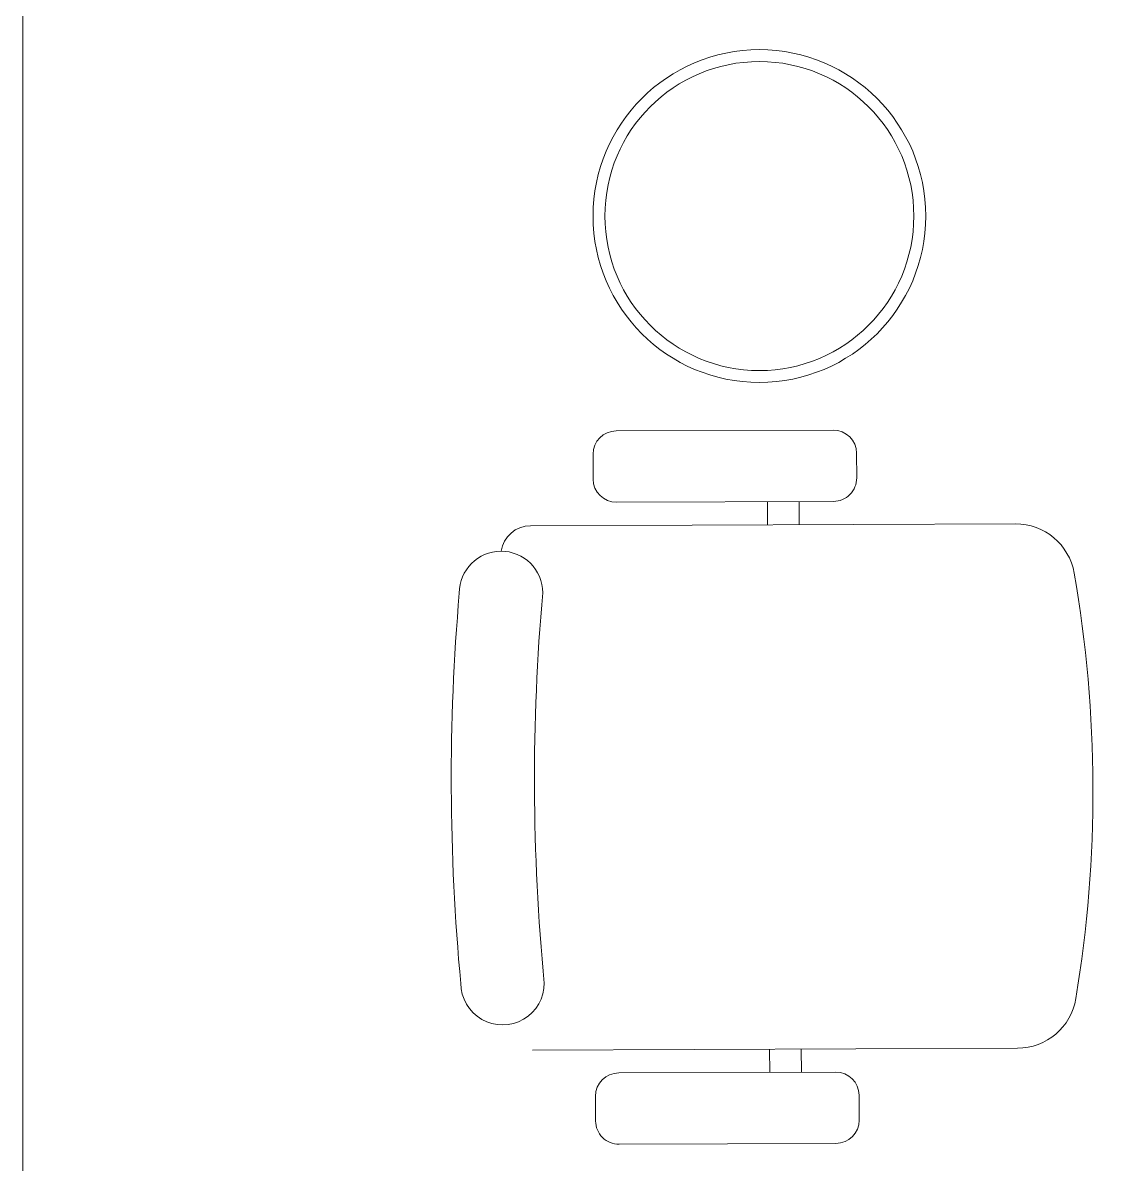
# Model space of a CAD drawing. Header units: millimetres. Extents: x -160614 to 59925, y -157025 to 0.
# Drawn here: x -32452 to -31546, y -99960 to -99000 of the extents above; entities that cross this region are included whole.
import ezdxf

# ---------------------------------------------------------------- set-up
doc = ezdxf.new("R2010")
doc.units = ezdxf.units.MM
doc.header["$LTSCALE"] = 8
doc.layers.get('0').update_dxf_attribs({"color": 9, "lineweight": 5})
for name, color, linetype, lineweight in [('72_EGR_EQP_TAG', 9, 'Continuous', 5), ('LOADING', 9, 'Continuous', 5), ('NEW Wall', 9, 'Continuous', 5), ('Walls', 9, 'Continuous', 5)]:
    doc.layers.add(name, color=color, linetype=linetype, lineweight=lineweight)
doc.layers.get('0').off()
doc.layers.get('0').freeze()

# ---------------------------------------------------------------- blocks, each defined once
blk = doc.blocks.new('WM00001-P')
at = {"layer": 'LOADING'}
for radius in [0.14, 0.13]:
    blk.add_circle((0, 0), radius, dxfattribs=at)
blk = doc.blocks.new('*X17')
for p, q in [((5, 3), (5, 3)), ((5, 3), (5, 3)), ((5, 3), (5, 3)), ((5, 3), (5, 3)), ((5, 3), (5, 3)), ((5, 3), (5, 3)), ((5, 3), (5, 3)), ((5, 3), (5, 3)), ((5, 3), (5, 3)), ((5, 3), (5, 3)), ((5, 3), (5, 3)), ((5, 3), (5, 3)), ((5, 3), (5, 3)), ((5, 3), (5, 3)), ((5, 3), (5, 3)), ((5, 3), (5, 3)), ((5, 3), (5, 3)), ((5, 3), (5, 3)), ((5, 3), (5, 3)), ((5, 3), (5, 3)), ((5, 3), (5, 3)), ((5, 3), (5, 3)), ((5, 3), (5, 3)), ((5, 3), (5, 3)), ((5, 3), (5, 3)), ((5, 3), (5, 3)), ((5, 3), (5, 3)), ((5, 3), (5, 3)), ((5, 3), (5, 3)), ((5, 3), (5, 3)), ((5, 3), (5, 3)), ((5, 3), (5, 3)), ((5, 3), (5, 3)), ((5, 3), (5, 3)), ((5, 3), (5, 3)), ((5, 3), (5, 3)), ((5, 3), (5, 3)), ((5, 3), (5, 3)), ((5, 3), (5, 3)), ((5, 3), (5, 3)), ((5, 3), (5, 3)), ((5, 3), (5, 3)), ((5, 3), (5, 3)), ((5, 3), (5, 3)), ((5, 3), (5, 3)), ((5, 3), (5, 3)), ((5, 3), (5, 3)), ((5, 3), (5, 3)), ((5, 3), (5, 3)), ((5, 3), (5, 3)), ((5, 3), (5, 3)), ((5, 3), (5, 3)), ((5, 3), (5, 3)), ((5, 3), (5, 3)), ((5, 3), (5, 3)), ((5, 3), (5, 3)), ((5, 3), (5, 3)), ((5, 3), (5, 3)), ((5, 3), (5, 3)), ((5, 3), (5, 3)), ((5, 3), (5, 3)), ((5, 3), (5, 3)), ((5, 3), (5, 3)), ((5, 3), (5, 3)), ((5, 3), (5, 3)), ((5, 3), (5, 3)), ((6, 3), (5, 3)), ((5, 3), (5, 3)), ((6, 3), (5, 3)), ((5, 3), (5, 3)), ((6, 3), (5, 3)), ((5, 3), (5, 3)), ((6, 3), (5, 3)), ((5, 3), (5, 3)), ((5, 3), (5, 3)), ((5, 3), (5, 3)), ((5, 3), (5, 3)), ((5, 3), (5, 3)), ((5, 3), (5, 3)), ((5, 3), (5, 3)), ((5, 3), (5, 3)), ((5, 3), (5, 3)), ((5, 3), (5, 3)), ((5, 3), (5, 3)), ((5, 3), (5, 3)), ((5, 3), (5, 3)), ((5, 3), (5, 3)), ((5, 3), (5, 3)), ((5, 3), (5, 3)), ((5, 3), (5, 3)), ((5, 3), (5, 3)), ((5, 3), (5, 3)), ((5, 3), (5, 3)), ((5, 3), (5, 3)), ((5, 3), (5, 3)), ((5, 3), (5, 3)), ((6, 3), (6, 3)), ((6, 3), (6, 3)), ((6, 3), (6, 3)), ((6, 3), (6, 3)), ((6, 3), (6, 3)), ((6, 3), (6, 3)), ((6, 3), (6, 3)), ((6, 3), (6, 3)), ((6, 3), (6, 3)), ((6, 3), (6, 3)), ((6, 3), (6, 3)), ((6, 3), (6, 3)), ((6, 3), (6, 3)), ((6, 3), (6, 3)), ((6, 3), (6, 3)), ((6, 3), (6, 3)), ((6, 3), (6, 3)), ((6, 3), (6, 3)), ((6, 3), (6, 3)), ((6, 3), (6, 3)), ((6, 3), (6, 3)), ((6, 3), (6, 3)), ((6, 3), (6, 3)), ((6, 3), (6, 3)), ((6, 3), (6, 3)), ((6, 3), (6, 3)), ((6, 3), (6, 3)), ((6, 3), (6, 3)), ((6, 3), (6, 3)), ((6, 3), (6, 3)), ((6, 3), (6, 3)), ((6, 3), (6, 3)), ((6, 3), (6, 3)), ((6, 3), (6, 3)), ((6, 3), (6, 3)), ((6, 3), (6, 3)), ((6, 3), (6, 3)), ((6, 3), (6, 3)), ((6, 3), (6, 3)), ((6, 3), (6, 3)), ((6, 3), (6, 3)), ((6, 3), (6, 3)), ((6, 3), (6, 3)), ((6, 3), (6, 3)), ((6, 3), (6, 3)), ((6, 3), (6, 3)), ((6, 3), (6, 3)), ((6, 3), (6, 3)), ((6, 3), (6, 3)), ((6, 3), (6, 3)), ((6, 3), (6, 3)), ((6, 3), (6, 3)), ((6, 3), (6, 3)), ((6, 3), (6, 3)), ((6, 3), (6, 3)), ((6, 3), (6, 3)), ((6, 3), (6, 3)), ((6, 3), (6, 3)), ((6, 3), (6, 3)), ((6, 3), (6, 3)), ((6, 3), (6, 3)), ((6, 3), (6, 3)), ((6, 3), (6, 3)), ((6, 3), (6, 3)), ((6, 3), (6, 3)), ((6, 3), (6, 3)), ((6, 3), (6, 3)), ((6, 3), (6, 3)), ((6, 3), (6, 3)), ((6, 3), (6, 3)), ((6, 3), (6, 3)), ((6, 3), (6, 3)), ((6, 3), (6, 3)), ((6, 3), (6, 3)), ((6, 3), (6, 3)), ((6, 3), (6, 3)), ((6, 3), (6, 3)), ((6, 3), (6, 3)), ((6, 3), (6, 3)), ((6, 3), (6, 3)), ((6, 3), (6, 3)), ((6, 3), (6, 3)), ((6, 3), (6, 3)), ((6, 3), (6, 3)), ((6, 3), (6, 3)), ((6, 3), (6, 3)), ((6, 3), (6, 3)), ((6, 3), (6, 3)), ((6, 3), (6, 3)), ((6, 3), (6, 3)), ((6, 3), (6, 3)), ((6, 3), (6, 3)), ((6, 3), (6, 3)), ((6, 3), (6, 3)), ((6, 3), (6, 3)), ((6, 3), (6, 3)), ((6, 3), (6, 3)), ((6, 3), (6, 3)), ((6, 3), (6, 3)), ((6, 3), (6, 3)), ((6, 3), (6, 3)), ((6, 3), (6, 3)), ((6, 3), (6, 3)), ((6, 3), (6, 3)), ((6, 3), (6, 3)), ((6, 3), (6, 3)), ((6, 3), (6, 3)), ((6, 3), (6, 3)), ((6, 3), (6, 3)), ((6, 3), (6, 3)), ((6, 3), (6, 3)), ((6, 3), (6, 3)), ((6, 3), (6, 3)), ((6, 3), (6, 3)), ((6, 3), (6, 3)), ((6, 3), (6, 3)), ((6, 3), (6, 3)), ((6, 3), (6, 3)), ((6, 3), (6, 3)), ((6, 3), (6, 3)), ((6, 3), (6, 3)), ((6, 3), (6, 3)), ((6, 3), (6, 3)), ((6, 3), (6, 3)), ((6, 3), (6, 3)), ((6, 3), (6, 3)), ((6, 3), (6, 3)), ((6, 3), (6, 3)), ((6, 3), (6, 3)), ((6, 3), (6, 3)), ((6, 3), (6, 3)), ((6, 3), (6, 3)), ((6, 3), (6, 3)), ((6, 3), (6, 3)), ((6, 3), (6, 3)), ((6, 3), (6, 3)), ((6, 3), (6, 3)), ((6, 3), (6, 3)), ((6, 3), (6, 3)), ((6, 3), (6, 3)), ((6, 3), (6, 3)), ((6, 3), (6, 3)), ((6, 3), (6, 3)), ((6, 3), (6, 3)), ((6, 3), (6, 3)), ((6, 3), (6, 3)), ((6, 3), (6, 3)), ((6, 3), (6, 3)), ((6, 3), (6, 3)), ((6, 3), (6, 3)), ((6, 3), (6, 3)), ((6, 3), (6, 3)), ((6, 3), (6, 3)), ((6, 3), (6, 3)), ((6, 3), (6, 3)), ((6, 3), (6, 3)), ((6, 3), (6, 3)), ((6, 3), (6, 3)), ((6, 3), (6, 3)), ((6, 3), (6, 3)), ((6, 3), (6, 3)), ((6, 3), (6, 3)), ((6, 3), (6, 3)), ((6, 3), (6, 3)), ((6, 3), (6, 3)), ((6, 3), (6, 3)), ((6, 3), (6, 3)), ((6, 3), (6, 3)), ((6, 3), (6, 3)), ((6, 3), (6, 3)), ((6, 3), (6, 3)), ((6, 3), (6, 3)), ((6, 3), (6, 3)), ((6, 3), (6, 3)), ((6, 3), (6, 3)), ((6, 3), (6, 3)), ((6, 3), (6, 3)), ((6, 3), (6, 3)), ((6, 3), (6, 3)), ((6, 3), (6, 3)), ((6, 3), (6, 3)), ((6, 3), (6, 3)), ((6, 3), (6, 3)), ((6, 3), (6, 3)), ((6, 3), (6, 3)), ((6, 3), (6, 3)), ((6, 3), (6, 3)), ((6, 3), (6, 3)), ((6, 3), (6, 3)), ((6, 3), (6, 3)), ((6, 3), (6, 3)), ((6, 3), (6, 3)), ((6, 3), (6, 3)), ((6, 3), (6, 3)), ((6, 3), (6, 3)), ((6, 3), (6, 3)), ((6, 3), (6, 3)), ((6, 3), (6, 3)), ((6, 3), (6, 3)), ((6, 3), (6, 3)), ((6, 3), (6, 3)), ((6, 3), (6, 3)), ((6, 3), (6, 3)), ((6, 3), (6, 3)), ((6, 3), (5, 3)), ((6, 3), (5, 3)), ((6, 3), (5, 3)), ((6, 3), (5, 3)), ((6, 3), (5, 3)), ((6, 3), (6, 3)), ((6, 3), (6, 3)), ((6, 3), (6, 3)), ((6, 3), (6, 3)), ((6, 3), (6, 3)), ((6, 3), (6, 3)), ((6, 3), (6, 3)), ((6, 3), (6, 3)), ((6, 3), (6, 3)), ((6, 3), (6, 3)), ((6, 3), (6, 3)), ((6, 3), (6, 3)), ((6, 3), (6, 3)), ((6, 3), (6, 3)), ((6, 3), (6, 3)), ((6, 3), (6, 3)), ((6, 3), (6, 3)), ((6, 3), (6, 3)), ((6, 3), (6, 3)), ((6, 3), (6, 3)), ((6, 3), (6, 3)), ((6, 3), (6, 3)), ((6, 3), (6, 3)), ((6, 3), (6, 3)), ((6, 3), (6, 3)), ((6, 3), (6, 3)), ((6, 3), (6, 3)), ((6, 3), (6, 3)), ((6, 3), (6, 3)), ((6, 3), (6, 3)), ((6, 3), (6, 3)), ((6, 3), (6, 3)), ((6, 3), (6, 3)), ((6, 3), (6, 3)), ((6, 3), (6, 3)), ((6, 3), (6, 3)), ((6, 3), (6, 3)), ((6, 3), (6, 3)), ((6, 3), (6, 3)), ((6, 3), (6, 3)), ((6, 3), (6, 3)), ((6, 3), (6, 3)), ((6, 3), (6, 3)), ((6, 3), (6, 3)), ((6, 3), (6, 3)), ((6, 3), (6, 3)), ((6, 3), (6, 3)), ((6, 3), (6, 3)), ((6, 3), (6, 3)), ((6, 3), (6, 3)), ((6, 3), (6, 3)), ((6, 3), (6, 3)), ((6, 3), (6, 3)), ((6, 3), (6, 3)), ((6, 3), (6, 3)), ((6, 3), (6, 3)), ((6, 3), (6, 3)), ((6, 3), (6, 3)), ((6, 3), (6, 3)), ((6, 3), (6, 3)), ((6, 3), (6, 3)), ((6, 3), (6, 3)), ((6, 3), (6, 3)), ((6, 3), (6, 3)), ((6, 3), (6, 3)), ((6, 3), (6, 3)), ((6, 3), (6, 3)), ((6, 3), (6, 3)), ((6, 3), (6, 3)), ((6, 3), (6, 3)), ((6, 3), (6, 3)), ((6, 3), (6, 3)), ((6, 3), (6, 3)), ((6, 3), (6, 3)), ((6, 3), (6, 3)), ((6, 3), (6, 3)), ((6, 3), (6, 3)), ((6, 3), (6, 3)), ((6, 3), (6, 3)), ((6, 3), (6, 3)), ((6, 3), (6, 3)), ((6, 3), (6, 3)), ((6, 3), (6, 3)), ((6, 3), (6, 3)), ((6, 3), (6, 3)), ((6, 3), (6, 3)), ((6, 3), (6, 3)), ((6, 3), (6, 3)), ((6, 3), (6, 3)), ((6, 3), (6, 3)), ((6, 3), (6, 3)), ((6, 3), (6, 3)), ((6, 3), (6, 3)), ((6, 3), (6, 3)), ((6, 3), (6, 3)), ((6, 3), (6, 3)), ((6, 3), (6, 3)), ((6, 3), (6, 3)), ((6, 3), (6, 3)), ((6, 3), (6, 3)), ((6, 3), (6, 3)), ((6, 3), (6, 3)), ((6, 3), (6, 3)), ((6, 3), (6, 3)), ((6, 3), (6, 3)), ((6, 3), (6, 3)), ((6, 3), (6, 3)), ((6, 3), (6, 3)), ((6, 3), (6, 3)), ((6, 3), (6, 3)), ((6, 3), (6, 3)), ((6, 3), (6, 3)), ((6, 3), (6, 3)), ((6, 3), (6, 3)), ((6, 3), (6, 3)), ((6, 3), (6, 3)), ((6, 3), (6, 3)), ((6, 3), (6, 3)), ((6, 3), (6, 3)), ((6, 3), (6, 3)), ((6, 3), (6, 3)), ((6, 3), (6, 3)), ((6, 3), (6, 3)), ((6, 3), (6, 3)), ((6, 3), (6, 3)), ((6, 3), (6, 3)), ((6, 3), (6, 3)), ((6, 3), (6, 3)), ((6, 3), (6, 3)), ((6, 3), (6, 3)), ((6, 3), (6, 3)), ((6, 3), (6, 3)), ((6, 3), (6, 3)), ((6, 3), (6, 3)), ((6, 3), (6, 3)), ((6, 3), (6, 3)), ((6, 3), (6, 3)), ((6, 3), (6, 3)), ((6, 3), (6, 3)), ((6, 3), (6, 3)), ((6, 3), (6, 3)), ((6, 3), (6, 3)), ((6, 3), (6, 3)), ((6, 3), (6, 3)), ((6, 3), (6, 3)), ((6, 3), (6, 3)), ((6, 3), (6, 3)), ((6, 3), (6, 3)), ((6, 3), (6, 3)), ((6, 3), (6, 3)), ((6, 3), (6, 3)), ((6, 3), (6, 3)), ((6, 3), (6, 3)), ((6, 3), (6, 3)), ((6, 3), (6, 3)), ((6, 3), (6, 3)), ((6, 3), (6, 3)), ((6, 3), (6, 3)), ((6, 3), (6, 3)), ((6, 3), (6, 3)), ((6, 3), (6, 3)), ((6, 3), (6, 3)), ((6, 3), (6, 3)), ((6, 3), (6, 3)), ((6, 3), (6, 3)), ((6, 3), (6, 3)), ((6, 3), (6, 3)), ((6, 3), (6, 3)), ((6, 3), (6, 3)), ((6, 3), (6, 3)), ((6, 3), (6, 3)), ((6, 3), (6, 3)), ((6, 3), (6, 3)), ((6, 3), (6, 3)), ((6, 3), (6, 3)), ((6, 3), (6, 3)), ((6, 3), (6, 3)), ((6, 3), (6, 3)), ((6, 3), (6, 3)), ((6, 3), (6, 3)), ((6, 3), (6, 3)), ((6, 3), (6, 3)), ((6, 3), (6, 3)), ((6, 3), (6, 3)), ((6, 3), (6, 3)), ((6, 3), (6, 3)), ((6, 3), (6, 3)), ((6, 3), (6, 3)), ((6, 3), (6, 3)), ((6, 3), (6, 3)), ((6, 3), (6, 3)), ((6, 3), (6, 3)), ((6, 3), (6, 3)), ((6, 3), (6, 3)), ((6, 3), (6, 3)), ((6, 3), (6, 3)), ((6, 3), (6, 3)), ((6, 3), (6, 3)), ((6, 3), (6, 3)), ((6, 3), (6, 3)), ((6, 3), (6, 3)), ((6, 3), (6, 3)), ((6, 3), (6, 3)), ((6, 3), (6, 3)), ((6, 3), (6, 3)), ((6, 3), (6, 3)), ((6, 3), (6, 3)), ((6, 3), (6, 3)), ((6, 3), (6, 3)), ((6, 3), (6, 3)), ((6, 3), (6, 3)), ((6, 3), (6, 3)), ((6, 3), (6, 3)), ((6, 3), (6, 3)), ((6, 3), (6, 3)), ((6, 3), (6, 3)), ((6, 3), (6, 3)), ((6, 3), (6, 3)), ((6, 3), (6, 3)), ((6, 3), (6, 3)), ((6, 3), (6, 3)), ((6, 3), (6, 3)), ((6, 3), (6, 3)), ((6, 3), (6, 3)), ((6, 3), (6, 3)), ((6, 3), (6, 3)), ((6, 3), (6, 3)), ((6, 3), (6, 3)), ((6, 3), (6, 3)), ((6, 3), (6, 3)), ((6, 3), (6, 3)), ((6, 3), (6, 3)), ((6, 3), (6, 3)), ((6, 3), (6, 3)), ((6, 3), (6, 3)), ((6, 3), (6, 3)), ((6, 3), (6, 3)), ((6, 3), (6, 3)), ((6, 3), (6, 3)), ((6, 3), (6, 3)), ((6, 3), (6, 3)), ((6, 3), (6, 3)), ((6, 3), (6, 3)), ((6, 3), (6, 3)), ((6, 3), (6, 3)), ((6, 3), (6, 3)), ((6, 3), (6, 3)), ((6, 3), (6, 3)), ((6, 3), (6, 3)), ((6, 3), (6, 3)), ((6, 3), (6, 3)), ((6, 3), (6, 3)), ((6, 3), (6, 3)), ((6, 3), (6, 3)), ((6, 3), (6, 3)), ((6, 3), (6, 3)), ((6, 3), (6, 3)), ((6, 3), (6, 3)), ((6, 3), (6, 3)), ((6, 3), (6, 3)), ((6, 3), (6, 3)), ((6, 3), (6, 3)), ((6, 3), (6, 3)), ((6, 3), (6, 3)), ((6, 3), (6, 3)), ((6, 3), (6, 3)), ((6, 3), (6, 3)), ((6, 3), (6, 3)), ((6, 3), (6, 3)), ((6, 3), (6, 3)), ((6, 3), (6, 3)), ((6, 3), (6, 3)), ((6, 3), (6, 3)), ((6, 3), (6, 3)), ((6, 3), (6, 3)), ((6, 3), (6, 3)), ((6, 3), (6, 3)), ((6, 3), (6, 3)), ((6, 3), (6, 3)), ((6, 3), (6, 3)), ((6, 3), (6, 3)), ((6, 3), (6, 3)), ((6, 3), (6, 3)), ((6, 3), (6, 3)), ((6, 3), (6, 3)), ((6, 3), (6, 3)), ((6, 3), (6, 3)), ((6, 3), (6, 3)), ((6, 3), (6, 3)), ((6, 3), (6, 3)), ((6, 3), (6, 3)), ((6, 3), (6, 3)), ((6, 3), (6, 3)), ((6, 3), (6, 3)), ((6, 3), (6, 3)), ((6, 3), (6, 3)), ((6, 3), (6, 3)), ((6, 3), (6, 3)), ((6, 3), (6, 3)), ((6, 3), (6, 3)), ((6, 3), (6, 3)), ((6, 3), (6, 3)), ((6, 3), (6, 3)), ((6, 3), (6, 3)), ((6, 3), (6, 3)), ((6, 3), (6, 3)), ((6, 3), (6, 3)), ((6, 3), (6, 3)), ((6, 3), (6, 3)), ((6, 3), (6, 3)), ((6, 3), (6, 3)), ((6, 3), (6, 3)), ((6, 3), (6, 3)), ((6, 3), (6, 3)), ((6, 3), (6, 3)), ((6, 3), (6, 3)), ((6, 3), (6, 3))]:
    blk.add_line(p, q)
blk = doc.blocks.new('*X18')
for p, q in [((13, 1), (13, 1)), ((13, 1), (13, 1)), ((13, 1), (13, 1)), ((13, 1), (13, 1)), ((13, 1), (13, 1)), ((13, 1), (13, 1)), ((13, 1), (13, 1)), ((13, 1), (13, 1)), ((13, 1), (13, 1)), ((13, 1), (13, 1)), ((13, 1), (13, 1)), ((13, 1), (13, 1)), ((13, 1), (13, 1)), ((13, 1), (13, 1)), ((13, 1), (13, 1)), ((13, 1), (14, 1)), ((13, 1), (14, 1)), ((13, 1), (14, 1)), ((13, 1), (13, 1)), ((13, 1), (13, 1)), ((13, 1), (13, 1)), ((13, 1), (13, 1)), ((13, 1), (13, 1)), ((13, 1), (13, 1)), ((13, 1), (13, 1)), ((13, 1), (13, 1)), ((13, 1), (13, 1)), ((13, 1), (13, 1)), ((13, 1), (13, 1)), ((13, 1), (13, 1)), ((13, 1), (13, 1)), ((13, 1), (13, 1)), ((13, 1), (13, 1)), ((13, 1), (13, 1)), ((13, 1), (13, 1)), ((13, 1), (13, 1)), ((13, 1), (13, 1)), ((13, 1), (13, 1)), ((13, 1), (13, 1)), ((13, 1), (13, 1)), ((13, 1), (13, 1)), ((13, 1), (13, 1)), ((13, 1), (13, 1)), ((13, 1), (13, 1)), ((13, 1), (13, 1)), ((13, 1), (13, 1)), ((13, 1), (13, 1)), ((13, 1), (13, 1)), ((13, 1), (13, 1)), ((13, 1), (13, 1)), ((13, 1), (13, 1)), ((13, 1), (13, 1)), ((13, 1), (13, 1)), ((13, 1), (13, 1)), ((13, 1), (13, 1)), ((13, 1), (13, 1)), ((13, 1), (13, 1)), ((13, 1), (13, 1)), ((13, 1), (13, 1)), ((13, 1), (13, 1)), ((13, 1), (13, 1)), ((13, 1), (13, 1)), ((13, 1), (13, 1)), ((13, 1), (13, 1)), ((13, 1), (13, 1)), ((13, 1), (13, 1)), ((13, 1), (13, 1)), ((13, 1), (13, 1)), ((13, 1), (13, 1)), ((13, 1), (13, 1)), ((13, 1), (13, 1)), ((13, 1), (13, 1)), ((13, 1), (13, 1)), ((13, 1), (13, 1)), ((13, 1), (13, 1)), ((13, 1), (13, 1)), ((13, 1), (13, 1)), ((13, 1), (13, 1)), ((13, 1), (13, 1)), ((13, 1), (13, 1)), ((13, 1), (13, 1)), ((13, 1), (13, 1)), ((13, 1), (13, 1)), ((13, 1), (13, 1)), ((13, 1), (13, 1)), ((13, 1), (13, 1)), ((13, 1), (13, 1)), ((13, 1), (13, 1)), ((13, 1), (13, 1)), ((13, 1), (13, 1)), ((13, 1), (13, 1)), ((13, 1), (13, 1)), ((13, 1), (13, 1)), ((13, 1), (13, 1)), ((13, 1), (13, 1)), ((13, 1), (13, 1)), ((13, 1), (13, 1)), ((13, 1), (13, 1)), ((13, 1), (13, 1)), ((13, 1), (13, 1)), ((13, 1), (13, 1)), ((13, 1), (13, 1)), ((13, 1), (13, 1)), ((13, 1), (13, 1)), ((13, 1), (13, 1)), ((13, 1), (13, 1)), ((13, 1), (13, 1)), ((13, 1), (13, 1)), ((13, 1), (13, 1)), ((13, 1), (13, 1)), ((13, 1), (13, 1)), ((13, 1), (13, 1)), ((13, 1), (13, 1)), ((13, 1), (13, 1)), ((13, 1), (13, 1)), ((13, 1), (13, 1)), ((13, 1), (13, 1)), ((13, 1), (13, 1)), ((13, 1), (13, 1)), ((13, 1), (13, 1)), ((13, 1), (13, 1)), ((13, 1), (13, 1)), ((13, 1), (13, 1)), ((13, 1), (14, 1)), ((13, 0), (13, 0)), ((13, 0), (13, 0)), ((13, 0), (13, 0)), ((13, 0), (13, 0)), ((13, 0), (13, 0)), ((13, 0), (13, 0)), ((13, 0), (13, 0)), ((13, 0), (13, 0)), ((13, 0), (13, 0)), ((13, 0), (13, 0)), ((13, 0), (13, 0)), ((13, 0), (13, 0)), ((13, 0), (13, 0)), ((13, 0), (13, 0)), ((13, 0), (13, 0)), ((13, 0), (13, 0)), ((13, 0), (13, 0)), ((13, 0), (13, 0)), ((13, 0), (13, 0)), ((13, 0), (13, 0)), ((13, 0), (13, 0)), ((13, 0), (13, 0)), ((13, 0), (13, 0)), ((13, 0), (13, 0)), ((13, 0), (13, 0)), ((13, 0), (13, 0)), ((13, 0), (13, 0)), ((13, 0), (13, 0)), ((13, 0), (13, 0)), ((13, 0), (13, 0)), ((13, 0), (13, 0)), ((13, 0), (13, 0)), ((13, 0), (13, 0)), ((13, 0), (13, 0)), ((13, 0), (13, 0)), ((13, 0), (13, 0)), ((13, 0), (13, 0)), ((13, 0), (13, 0)), ((13, 0), (13, 0)), ((13, 0), (13, 0)), ((13, 0), (13, 0)), ((13, 0), (13, 0)), ((13, 0), (13, 0)), ((13, 0), (13, 0)), ((13, 0), (13, 0)), ((13, 0), (13, 0)), ((13, 0), (13, 0)), ((13, 0), (13, 0)), ((13, 0), (14, 0)), ((13, 0), (14, 0)), ((13, 0), (13, 0)), ((13, 0), (14, 0)), ((14, 1), (14, 1)), ((14, 1), (14, 1)), ((14, 1), (14, 1)), ((14, 1), (14, 1)), ((14, 1), (14, 1)), ((14, 1), (14, 1)), ((14, 1), (14, 1)), ((14, 1), (14, 1)), ((14, 1), (14, 1)), ((14, 1), (14, 1)), ((14, 1), (14, 1)), ((14, 1), (14, 1)), ((14, 1), (14, 1)), ((14, 1), (14, 1)), ((14, 1), (14, 1)), ((14, 1), (14, 1)), ((14, 1), (14, 1)), ((14, 1), (14, 1)), ((14, 1), (14, 1)), ((14, 1), (14, 1)), ((14, 1), (14, 1)), ((14, 1), (14, 1)), ((14, 1), (14, 1)), ((14, 1), (14, 1)), ((14, 1), (14, 1)), ((14, 1), (14, 1)), ((14, 1), (14, 1)), ((14, 1), (14, 1)), ((14, 1), (14, 1)), ((14, 1), (14, 1)), ((14, 1), (14, 1)), ((14, 1), (14, 1)), ((14, 1), (14, 1)), ((14, 1), (14, 1)), ((14, 1), (14, 1)), ((14, 1), (14, 1)), ((14, 1), (14, 1)), ((14, 1), (14, 1)), ((14, 1), (14, 1)), ((14, 1), (14, 1)), ((14, 1), (14, 1)), ((14, 1), (14, 1)), ((14, 1), (14, 1)), ((14, 1), (14, 1)), ((14, 1), (14, 1)), ((14, 1), (14, 1)), ((14, 1), (14, 1)), ((14, 1), (14, 1)), ((14, 1), (14, 1)), ((14, 1), (14, 1)), ((14, 1), (14, 1)), ((14, 1), (14, 1)), ((14, 1), (14, 1)), ((14, 1), (14, 1)), ((14, 1), (14, 1)), ((14, 1), (14, 1)), ((14, 1), (14, 1)), ((14, 1), (14, 1)), ((14, 1), (14, 1)), ((14, 1), (14, 1)), ((14, 1), (14, 1)), ((14, 1), (14, 1)), ((14, 1), (14, 1)), ((14, 1), (14, 1)), ((14, 1), (14, 1)), ((14, 1), (14, 1)), ((14, 1), (14, 1)), ((14, 1), (14, 1)), ((14, 1), (14, 1)), ((14, 1), (14, 1)), ((14, 1), (14, 1)), ((14, 1), (14, 1)), ((14, 1), (14, 1)), ((14, 1), (14, 1)), ((14, 1), (14, 1)), ((14, 1), (14, 1)), ((14, 1), (14, 1)), ((14, 1), (14, 1)), ((14, 1), (14, 1)), ((14, 1), (14, 1)), ((14, 1), (14, 1)), ((14, 1), (14, 1)), ((14, 1), (14, 1)), ((14, 1), (14, 1)), ((14, 1), (14, 1)), ((14, 1), (14, 1)), ((14, 1), (14, 1)), ((14, 1), (14, 1)), ((14, 1), (14, 1)), ((14, 1), (14, 1)), ((14, 1), (14, 1)), ((14, 1), (14, 1)), ((14, 1), (14, 1)), ((14, 1), (14, 1)), ((14, 0), (14, 0)), ((14, 0), (14, 0)), ((14, 0), (14, 0)), ((14, 0), (14, 0)), ((14, 0), (14, 0)), ((14, 0), (14, 0)), ((14, 0), (14, 0)), ((14, 0), (14, 0)), ((14, 0), (14, 0)), ((14, 0), (14, 0)), ((14, 0), (14, 0)), ((14, 0), (14, 0)), ((14, 0), (14, 0)), ((14, 0), (14, 0)), ((14, 0), (14, 0)), ((14, 0), (14, 0)), ((14, 0), (14, 0)), ((14, 0), (14, 0)), ((14, 0), (14, 0)), ((14, 0), (14, 0)), ((14, 0), (14, 0)), ((14, 0), (14, 0)), ((14, 0), (14, 0)), ((14, 0), (14, 0)), ((14, 0), (14, 0)), ((14, 0), (14, 0)), ((14, 0), (14, 0)), ((14, 0), (14, 0)), ((14, 0), (14, 0)), ((14, 0), (14, 0)), ((14, 0), (14, 0)), ((14, 0), (14, 0)), ((14, 0), (14, 0)), ((14, 0), (14, 0)), ((14, 0), (14, 0)), ((14, 0), (14, 0)), ((14, 0), (14, 0)), ((14, 0), (14, 0)), ((14, 0), (14, 0)), ((14, 0), (14, 0)), ((14, 0), (14, 0)), ((14, 0), (14, 0)), ((14, 0), (14, 0)), ((14, 0), (14, 0)), ((14, 0), (14, 0)), ((14, 0), (14, 0)), ((14, 0), (14, 0)), ((14, 0), (14, 0)), ((13, 0), (13, 0)), ((13, 0), (14, 0)), ((13, 0), (13, 0)), ((13, 0), (14, 0)), ((13, 0), (13, 0)), ((13, 0), (14, 0)), ((13, 0), (13, 0)), ((13, 0), (13, 0)), ((13, 0), (13, 0)), ((13, 0), (13, 0)), ((13, 0), (14, 0)), ((13, 0), (13, 0)), ((13, 0), (14, 0)), ((13, 0), (13, 0)), ((13, 0), (14, 0)), ((13, 0), (13, 0)), ((13, 0), (14, 0)), ((13, 0), (13, 0)), ((13, 0), (14, 0)), ((13, 0), (13, 0)), ((13, 0), (14, 0)), ((13, 0), (13, 0)), ((13, 0), (14, 0)), ((13, 0), (13, 0)), ((13, 0), (13, 0)), ((13, 0), (13, 0)), ((13, 0), (14, 0)), ((13, 0), (13, 0)), ((13, 0), (14, 0)), ((13, 0), (13, 0)), ((13, 0), (14, 0)), ((13, 0), (13, 0)), ((13, 0), (14, 0)), ((13, 0), (13, 0)), ((13, 0), (13, 0)), ((13, 0), (13, 0)), ((13, 0), (13, 0)), ((13, 0), (13, 0)), ((13, 0), (13, 0)), ((13, 0), (13, 0)), ((13, 0), (13, 0)), ((13, 0), (13, 0)), ((13, 0), (13, 0)), ((13, 0), (13, 0)), ((13, 0), (13, 0)), ((13, 0), (13, 0)), ((13, 0), (13, 0)), ((13, 0), (13, 0)), ((13, 0), (13, 0)), ((13, 0), (13, 0)), ((13, 0), (13, 0)), ((13, 0), (13, 0)), ((13, 0), (13, 0)), ((13, 0), (13, 0)), ((13, 0), (13, 0)), ((13, 0), (13, 0)), ((13, 0), (13, 0)), ((13, 0), (13, 0)), ((13, 0), (13, 0)), ((13, 0), (13, 0)), ((13, 0), (13, 0)), ((13, 0), (13, 0)), ((13, 0), (13, 0)), ((13, 0), (13, 0)), ((13, -1), (13, -1)), ((13, -1), (13, -1)), ((13, -1), (13, -1)), ((13, -1), (13, -1)), ((13, -1), (13, -1)), ((13, -1), (14, -1)), ((13, -1), (13, -1)), ((14, 0), (14, 0)), ((14, 0), (14, 0)), ((14, 0), (14, 0)), ((14, 0), (14, 0)), ((14, 0), (14, 0)), ((14, 0), (14, 0)), ((14, 0), (14, 0)), ((14, 0), (14, 0)), ((14, 0), (14, 0)), ((14, 0), (14, 0)), ((14, 0), (14, 0)), ((14, 0), (14, 0)), ((14, 0), (14, 0)), ((14, 0), (14, 0)), ((14, 0), (14, 0)), ((13, 0), (14, 0)), ((14, 0), (14, 0)), ((14, 0), (14, 0)), ((14, 0), (14, 0)), ((14, 0), (14, 0)), ((14, 0), (14, 0)), ((14, 0), (14, 0)), ((14, 0), (14, 0)), ((14, 0), (14, 0)), ((14, 0), (14, 0)), ((14, 0), (14, 0)), ((14, 0), (14, 0)), ((14, 0), (14, 0)), ((14, 0), (14, 0)), ((14, 0), (14, 0)), ((14, 0), (14, 0)), ((14, 0), (14, 0)), ((14, 0), (14, 0)), ((14, 0), (14, 0)), ((14, 0), (14, 0)), ((14, 0), (14, 0)), ((14, 0), (14, 0)), ((14, 0), (14, 0)), ((14, 0), (14, 0)), ((14, 0), (14, 0)), ((14, 0), (14, 0)), ((14, 0), (14, 0)), ((14, 0), (14, 0)), ((14, 0), (14, 0)), ((14, 0), (14, 0)), ((14, 0), (14, 0)), ((14, 0), (14, 0)), ((14, 0), (14, 0)), ((14, 0), (14, 0)), ((14, 0), (14, 0)), ((14, -1), (14, -1)), ((14, -1), (14, -1)), ((14, -1), (14, -1)), ((14, -1), (14, -1)), ((14, -1), (14, -1))]:
    blk.add_line(p, q)
blk = doc.blocks.new('GF21018-P')
for p, q in [((-0.2207, 0.47563), (-0.2207, 0.0675)), ((0.22049, 0.47563), (0.22049, 0.0675)), ((-0.2806, 0.34221), (-0.25983, 0.34221)), ((0.25963, 0.34221), (0.2804, 0.34221)), ((-0.30021, 0.32259), (-0.30021, 0.14)), ((-0.24021, 0.32259), (-0.24021, 0.14)), ((0.24001, 0.32259), (0.24001, 0.14)), ((0.30001, 0.32259), (0.30001, 0.14)), ((-0.24021, 0.29372), (-0.2207, 0.29372)), ((0.22049, 0.29372), (0.24001, 0.29372)), ((-0.24021, 0.26708), (-0.2207, 0.26708)), ((0.22049, 0.26708), (0.24001, 0.26708)), ((-0.2806, 0.12039), (-0.25983, 0.12039)), ((0.25963, 0.12039), (0.2804, 0.12039))]:
    blk.add_line(p, q)
for points in [[(0.24001, 0.29372), (0.24001, 0.29372), (0.24001, 0.29372), (0.24001, 0.29372), (0.24001, 0.29372), (0.24001, 0.29372), (0.24001, 0.29372), (0.24001, 0.29372), (0.24001, 0.29372), (0.24001, 0.29372), (0.24001, 0.29372), (0.24001, 0.29372), (0.24001, 0.29372), (0.24001, 0.29372), (0.24001, 0.29372), (0.24001, 0.29372), (0.24001, 0.29372), (0.24001, 0.29372), (0.24001, 0.29372), (0.24001, 0.29372), (0.24001, 0.29372), (0.24001, 0.29372), (0.24001, 0.29372), (0.24001, 0.29372), (0.24001, 0.29372), (0.24001, 0.29372), (0.24001, 0.29372), (0.24001, 0.29372), (0.24001, 0.29372), (0.24001, 0.29372), (0.24001, 0.29372), (0.24001, 0.29372), (0.24001, 0.29372), (0.24001, 0.29372), (0.24001, 0.29372), (0.24001, 0.29372), (0.24001, 0.29372), (0.24001, 0.29372), (0.24001, 0.29372), (0.24001, 0.29372), (0.24001, 0.29372), (0.24001, 0.29372), (0.24001, 0.29372), (0.24001, 0.29372), (0.24001, 0.29372), (0.24001, 0.29372), (0.24001, 0.29372), (0.24001, 0.29372), (0.24001, 0.29372), (0.24001, 0.29372), (0.24001, 0.29372), (0.24001, 0.29372), (0.24001, 0.29372), (0.24001, 0.29372), (0.24001, 0.29372), (0.24001, 0.29372), (0.24001, 0.29372), (0.24001, 0.29372), (0.24001, 0.29372), (0.24001, 0.29372), (0.24001, 0.29372), (0.24001, 0.29372), (0.24001, 0.29372), (0.24001, 0.29372), (0.24001, 0.29372), (0.24001, 0.29372), (0.24001, 0.29372), (0.24001, 0.29372), (0.24001, 0.29372), (0.24001, 0.29372), (0.24001, 0.29372), (0.24001, 0.29372), (0.24001, 0.29372), (0.24001, 0.29372), (0.24001, 0.29372), (0.24001, 0.29372), (0.24001, 0.29372), (0.24001, 0.29372), (0.24001, 0.29372), (0.24001, 0.29372), (0.24001, 0.29372), (0.24001, 0.29372), (0.24001, 0.29372), (0.24001, 0.29372), (0.24001, 0.29372), (0.24001, 0.29372), (0.24001, 0.29372), (0.24001, 0.29372), (0.24001, 0.29372), (0.24001, 0.29372), (0.24001, 0.29372), (0.24001, 0.29372), (0.24001, 0.29372), (0.24001, 0.29372), (0.24001, 0.29372), (0.24001, 0.29372), (0.24001, 0.29372), (0.24001, 0.29372), (0.24001, 0.29372), (0.24001, 0.29372), (0.24001, 0.29372), (0.24001, 0.29372), (0.24001, 0.29372), (0.24001, 0.29372), (0.24001, 0.29372), (0.24001, 0.29372), (0.24001, 0.29372), (0.24001, 0.29372), (0.24001, 0.29372), (0.24001, 0.29372), (0.24001, 0.29372), (0.24001, 0.29372), (0.24001, 0.29372), (0.24001, 0.29372), (0.24001, 0.29372), (0.24001, 0.29372), (0.24001, 0.29372), (0.24001, 0.29372), (0.24001, 0.29372), (0.24001, 0.29372), (0.24001, 0.29372), (0.24001, 0.29372), (0.24001, 0.29372), (0.24001, 0.29372), (0.24001, 0.29372), (0.24001, 0.29372), (0.24001, 0.29372), (0.24001, 0.29372), (0.24001, 0.29372), (0.24001, 0.29372), (0.24001, 0.29372), (0.24001, 0.29372), (0.24001, 0.29372), (0.24001, 0.29372), (0.24001, 0.29372), (0.24001, 0.29372), (0.24001, 0.29372), (0.24001, 0.29372), (0.24001, 0.29372), (0.24001, 0.29372), (0.24001, 0.29372), (0.24001, 0.29372), (0.24001, 0.29372), (0.24001, 0.29372), (0.24001, 0.29372), (0.24001, 0.29372), (0.24001, 0.29372), (0.24001, 0.29372), (0.24001, 0.29372), (0.24001, 0.29372), (0.24001, 0.29372), (0.24001, 0.29372), (0.24001, 0.29372), (0.24001, 0.29372), (0.24001, 0.29372), (0.24001, 0.29372), (0.24001, 0.29372), (0.24001, 0.29372), (0.24001, 0.29372), (0.24001, 0.29372), (0.24001, 0.29372), (0.24001, 0.29372), (0.24001, 0.29372), (0.24001, 0.29372), (0.24001, 0.29372), (0.24001, 0.29372), (0.24001, 0.29372), (0.24001, 0.29372), (0.24001, 0.29372), (0.24001, 0.29372), (0.24001, 0.29372), (0.24001, 0.29372), (0.24001, 0.29372), (0.24001, 0.29372), (0.24001, 0.29372), (0.24001, 0.29372), (0.24001, 0.29372), (0.24001, 0.29372), (0.24001, 0.29372), (0.24001, 0.29372), (0.24001, 0.29372), (0.24001, 0.29372), (0.24001, 0.29372), (0.24001, 0.29372), (0.24001, 0.29372), (0.24001, 0.29372), (0.24001, 0.29372), (0.24001, 0.29372), (0.24001, 0.29372), (0.24001, 0.29372), (0.24001, 0.29372), (0.24001, 0.29372), (0.24001, 0.29372), (0.24001, 0.29372), (0.24001, 0.29372), (0.24001, 0.29372), (0.24001, 0.29372), (0.24001, 0.29372), (0.24001, 0.29372), (0.24001, 0.29372), (0.24001, 0.29372), (0.24001, 0.29372), (0.24001, 0.29372), (0.24001, 0.29372), (0.24001, 0.29372), (0.24001, 0.29372), (0.24001, 0.29372), (0.24001, 0.29372), (0.24001, 0.29372), (0.24001, 0.29372), (0.24001, 0.29372), (0.24001, 0.29372), (0.24001, 0.29372), (0.24001, 0.29372), (0.24001, 0.29372), (0.24001, 0.29372), (0.24001, 0.29372), (0.24001, 0.29372), (0.24001, 0.29372), (0.24001, 0.29372), (0.24001, 0.29372), (0.24001, 0.29372), (0.24001, 0.29372), (0.24001, 0.29372), (0.24001, 0.29372), (0.24001, 0.29372), (0.24001, 0.29372), (0.24001, 0.29372), (0.24001, 0.29372), (0.24001, 0.29372), (0.24001, 0.29372), (0.24001, 0.29372), (0.24001, 0.29372), (0.24001, 0.29372), (0.24001, 0.29372), (0.24001, 0.29372), (0.24001, 0.29372), (0.24001, 0.29372), (0.24001, 0.29372), (0.24001, 0.29372), (0.24001, 0.29372), (0.24001, 0.29372), (0.24001, 0.29372), (0.24001, 0.29372), (0.24001, 0.29372), (0.24001, 0.29372), (0.24001, 0.29372), (0.24001, 0.29372), (0.24001, 0.29372), (0.24001, 0.29372), (0.24001, 0.29372), (0.24001, 0.29372), (0.24001, 0.29372), (0.24001, 0.29372), (0.24001, 0.29372), (0.24001, 0.29372), (0.24001, 0.29372), (0.24001, 0.29372), (0.24001, 0.29372), (0.24001, 0.29372), (0.24001, 0.29372), (0.24001, 0.29372), (0.24001, 0.29372), (0.24001, 0.29372), (0.24001, 0.29372), (0.24001, 0.29372), (0.24001, 0.29372), (0.24001, 0.29372), (0.24001, 0.29372), (0.24001, 0.29372), (0.24001, 0.29372), (0.24001, 0.29372), (0.24001, 0.29372), (0.24001, 0.29372), (0.24001, 0.29372), (0.24001, 0.29372), (0.24001, 0.29372)], [(0.24001, 0.29372), (0.24001, 0.29372), (0.24001, 0.29372), (0.24001, 0.29372), (0.24001, 0.29372), (0.24001, 0.29372), (0.24001, 0.29372), (0.24001, 0.29372), (0.24001, 0.29372), (0.24001, 0.29372), (0.24001, 0.29372), (0.24001, 0.29372), (0.24001, 0.29372), (0.24001, 0.29372), (0.24001, 0.29372), (0.24001, 0.29372), (0.24001, 0.29372), (0.24001, 0.29372), (0.24001, 0.29372), (0.24001, 0.29372), (0.24001, 0.29372), (0.24001, 0.29372), (0.24001, 0.29372), (0.24001, 0.29372), (0.24001, 0.29372), (0.24001, 0.29372), (0.24001, 0.29372), (0.24001, 0.29372), (0.24001, 0.29372), (0.24001, 0.29372), (0.24001, 0.29372), (0.24001, 0.29372), (0.24001, 0.29372), (0.24001, 0.29372), (0.24001, 0.29372), (0.24001, 0.29372), (0.24001, 0.29372), (0.24001, 0.29372), (0.24001, 0.29372), (0.24001, 0.29372), (0.24001, 0.29372), (0.24001, 0.29372), (0.24001, 0.29372), (0.24001, 0.29372), (0.24001, 0.29372), (0.24001, 0.29372), (0.24001, 0.29372), (0.24001, 0.29372), (0.24001, 0.29372), (0.24001, 0.29372), (0.24001, 0.29372), (0.24001, 0.29372), (0.24001, 0.29372), (0.24001, 0.29372), (0.24001, 0.29372), (0.24001, 0.29372), (0.24001, 0.29372), (0.24001, 0.29372), (0.24001, 0.29372), (0.24001, 0.29372), (0.24001, 0.29372), (0.24001, 0.29372), (0.24001, 0.29372), (0.24001, 0.29372), (0.24001, 0.29372), (0.24001, 0.29372), (0.24001, 0.29372), (0.24001, 0.29372), (0.24001, 0.29372), (0.24001, 0.29372), (0.24001, 0.29372), (0.24001, 0.29372), (0.24001, 0.29372), (0.24001, 0.29372), (0.24001, 0.29372), (0.24001, 0.29372), (0.24001, 0.29372), (0.24001, 0.29372), (0.24001, 0.29372), (0.24001, 0.29372), (0.24001, 0.29372), (0.24001, 0.29372), (0.24001, 0.29372), (0.24001, 0.29372), (0.24001, 0.29372), (0.24001, 0.29372), (0.24001, 0.29372), (0.24001, 0.29372), (0.24001, 0.29372), (0.24001, 0.29372), (0.24001, 0.29372), (0.24001, 0.29372), (0.24001, 0.29372), (0.24001, 0.29372), (0.24001, 0.29372), (0.24001, 0.29372), (0.24001, 0.29372), (0.24001, 0.29372), (0.24001, 0.29372), (0.24001, 0.29372), (0.24001, 0.29372), (0.24001, 0.29372), (0.24001, 0.29372), (0.24001, 0.29372), (0.24001, 0.29372), (0.24001, 0.29372), (0.24001, 0.29372), (0.24001, 0.29372), (0.24001, 0.29372), (0.24001, 0.29372), (0.24001, 0.29372), (0.24001, 0.29372), (0.24001, 0.29372), (0.24001, 0.29372), (0.24001, 0.29372), (0.24001, 0.29372), (0.24001, 0.29372), (0.24001, 0.29372), (0.24001, 0.29372), (0.24001, 0.29372), (0.24001, 0.29372), (0.24001, 0.29372), (0.24001, 0.29372), (0.24001, 0.29372), (0.24001, 0.29372), (0.24001, 0.29372), (0.24001, 0.29372), (0.24001, 0.29372), (0.24001, 0.29372), (0.24001, 0.29372), (0.24001, 0.29372), (0.24001, 0.29372), (0.24001, 0.29372), (0.24001, 0.29372), (0.24001, 0.29372), (0.24001, 0.29372), (0.24001, 0.29372), (0.24001, 0.29372), (0.24001, 0.29372), (0.24001, 0.29372), (0.24001, 0.29372), (0.24001, 0.29372), (0.24001, 0.29372), (0.24001, 0.29372), (0.24001, 0.29372), (0.24001, 0.29372), (0.24001, 0.29372), (0.24001, 0.29372), (0.24001, 0.29372), (0.24001, 0.29372), (0.24001, 0.29372), (0.24001, 0.29372), (0.24001, 0.29372), (0.24001, 0.29372), (0.24001, 0.29372), (0.24001, 0.29372), (0.24001, 0.29372), (0.24001, 0.29372), (0.24001, 0.29372), (0.24001, 0.29372), (0.24001, 0.29372), (0.24001, 0.29372), (0.24001, 0.29372), (0.24001, 0.29372), (0.24001, 0.29372), (0.24001, 0.29372), (0.24001, 0.29372), (0.24001, 0.29372), (0.24001, 0.29372), (0.24001, 0.29372), (0.24001, 0.29372), (0.24001, 0.29372), (0.24001, 0.29372), (0.24001, 0.29372), (0.24001, 0.29372), (0.24001, 0.29372), (0.24001, 0.29372), (0.24001, 0.29372), (0.24001, 0.29372), (0.24001, 0.29372), (0.24001, 0.29372), (0.24001, 0.29372), (0.24001, 0.29372), (0.24001, 0.29372), (0.24001, 0.29372), (0.24001, 0.29372), (0.24001, 0.29372), (0.24001, 0.29372), (0.24001, 0.29372), (0.24001, 0.29372), (0.24001, 0.29372), (0.24001, 0.29372), (0.24001, 0.29372), (0.24001, 0.29372), (0.24001, 0.29372), (0.24001, 0.29372), (0.24001, 0.29372), (0.24001, 0.29372), (0.24001, 0.29372), (0.24001, 0.29372), (0.24001, 0.29372), (0.24001, 0.29372), (0.24001, 0.29372), (0.24001, 0.29372), (0.24001, 0.29372), (0.24001, 0.29372), (0.24001, 0.29372), (0.24001, 0.29372), (0.24001, 0.29372), (0.24001, 0.29372), (0.24001, 0.29372), (0.24001, 0.29372), (0.24001, 0.29372), (0.24001, 0.29372), (0.24001, 0.29372), (0.24001, 0.29372), (0.24001, 0.29372), (0.24001, 0.29372), (0.24001, 0.29372)], [(0.24001, 0.29372), (0.24001, 0.29372), (0.24001, 0.29372), (0.24001, 0.29372), (0.24001, 0.29372), (0.24001, 0.29372), (0.24001, 0.29372), (0.24001, 0.29372), (0.24001, 0.29372), (0.24001, 0.29372), (0.24001, 0.29372), (0.24001, 0.29372), (0.24001, 0.29372), (0.24001, 0.29372), (0.24001, 0.29372), (0.24001, 0.29372), (0.24001, 0.29372), (0.24001, 0.29372), (0.24001, 0.29372), (0.24001, 0.29372), (0.24001, 0.29372), (0.24001, 0.29372), (0.24001, 0.29372), (0.24001, 0.29372), (0.24001, 0.29372), (0.24001, 0.29372), (0.24001, 0.29372), (0.24001, 0.29372), (0.24001, 0.29372), (0.24001, 0.29372), (0.24001, 0.29372), (0.24001, 0.29372), (0.24001, 0.29372), (0.24001, 0.29372), (0.24001, 0.29372), (0.24001, 0.29372), (0.24001, 0.29372), (0.24001, 0.29372), (0.24001, 0.29372), (0.24001, 0.29372), (0.24001, 0.29372), (0.24001, 0.29372), (0.24001, 0.29372), (0.24001, 0.29372), (0.24001, 0.29372), (0.24001, 0.29372), (0.24001, 0.29372), (0.24001, 0.29372), (0.24001, 0.29372), (0.24001, 0.29372), (0.24001, 0.29372), (0.24001, 0.29372), (0.24001, 0.29372), (0.24001, 0.29372), (0.24001, 0.29372), (0.24001, 0.29372), (0.24001, 0.29372), (0.24001, 0.29372), (0.24001, 0.29372), (0.24001, 0.29372), (0.24001, 0.29372), (0.24001, 0.29372), (0.24001, 0.29372), (0.24001, 0.29372), (0.24001, 0.29372), (0.24001, 0.29372), (0.24001, 0.29372), (0.24001, 0.29372), (0.24001, 0.29372), (0.24001, 0.29372), (0.24001, 0.29372), (0.24001, 0.29372), (0.24001, 0.29372), (0.24001, 0.29372), (0.24001, 0.29372), (0.24001, 0.29372), (0.24001, 0.29372), (0.24001, 0.29372), (0.24001, 0.29372), (0.24001, 0.29372), (0.24001, 0.29372), (0.24001, 0.29372), (0.24001, 0.29372), (0.24001, 0.29372), (0.24001, 0.29372), (0.24001, 0.29372), (0.24001, 0.29372), (0.24001, 0.29372), (0.24001, 0.29372), (0.24001, 0.29372), (0.24001, 0.29372), (0.24001, 0.29372), (0.24001, 0.29372), (0.24001, 0.29372), (0.24001, 0.29372), (0.24001, 0.29372), (0.24001, 0.29372), (0.24001, 0.29372), (0.24001, 0.29372), (0.24001, 0.29372), (0.24001, 0.29372), (0.24001, 0.29372), (0.24001, 0.29372), (0.24001, 0.29372), (0.24001, 0.29372), (0.24001, 0.29372), (0.24001, 0.29372), (0.24001, 0.29372), (0.24001, 0.29372), (0.24001, 0.29372), (0.24001, 0.29372), (0.24001, 0.29372), (0.24001, 0.29372), (0.24001, 0.29372), (0.24001, 0.29372), (0.24001, 0.29372), (0.24001, 0.29372), (0.24001, 0.29372), (0.24001, 0.29372), (0.24001, 0.29372), (0.24001, 0.29372), (0.24001, 0.29372), (0.24001, 0.29372), (0.24001, 0.29372), (0.24001, 0.29372), (0.24001, 0.29372), (0.24001, 0.29372), (0.24001, 0.29372), (0.24001, 0.29372), (0.24001, 0.29372), (0.24001, 0.29372), (0.24001, 0.29372), (0.24001, 0.29372), (0.24001, 0.29372), (0.24001, 0.29372), (0.24001, 0.29372), (0.24001, 0.29372), (0.24001, 0.29372), (0.24001, 0.29372), (0.24001, 0.29372), (0.24001, 0.29372), (0.24001, 0.29372), (0.24001, 0.29372), (0.24001, 0.29372), (0.24001, 0.29372), (0.24001, 0.29372), (0.24001, 0.29372), (0.24001, 0.29372), (0.24001, 0.29372), (0.24001, 0.29372), (0.24001, 0.29372), (0.24001, 0.29372), (0.24001, 0.29372), (0.24001, 0.29372), (0.24001, 0.29372), (0.24001, 0.29372), (0.24001, 0.29372), (0.24001, 0.29372), (0.24001, 0.29372), (0.24001, 0.29372), (0.24001, 0.29372), (0.24001, 0.29372), (0.24001, 0.29372), (0.24001, 0.29372), (0.24001, 0.29372), (0.24001, 0.29372), (0.24001, 0.29372), (0.24001, 0.29372), (0.24001, 0.29372), (0.24001, 0.29372), (0.24001, 0.29372), (0.24001, 0.29372), (0.24001, 0.29372), (0.24001, 0.29372), (0.24001, 0.29372), (0.24001, 0.29372), (0.24001, 0.29372), (0.24001, 0.29372), (0.24001, 0.29372), (0.24001, 0.29372), (0.24001, 0.29372), (0.24001, 0.29372), (0.24001, 0.29372), (0.24001, 0.29372), (0.24001, 0.29372), (0.24001, 0.29372), (0.24001, 0.29372), (0.24001, 0.29372), (0.24001, 0.29372), (0.24001, 0.29372), (0.24001, 0.29372), (0.24001, 0.29372), (0.24001, 0.29372), (0.24001, 0.29372), (0.24001, 0.29372), (0.24001, 0.29372), (0.24001, 0.29372), (0.24001, 0.29372), (0.24001, 0.29372), (0.24001, 0.29372), (0.24001, 0.29372), (0.24001, 0.29372), (0.24001, 0.29372), (0.24001, 0.29372), (0.24001, 0.29372), (0.24001, 0.29372), (0.24001, 0.29372), (0.24001, 0.29372), (0.24001, 0.29372), (0.24001, 0.29372), (0.24001, 0.29372), (0.24001, 0.29372), (0.24001, 0.29372), (0.24001, 0.29372)]]:
    blk.add_lwpolyline(points, close=True)
for centre, radius, start, end in [((-0.0001, -0.52948), 1.06948, 80.36712, 99.63288), ((-0.1707, 0.47563), 0.05, 99.63288, 180), ((0.17049, 0.47563), 0.05, 0, 80.36712), ((-0.2806, 0.32259), 0.01962, 90, 180), ((-0.25983, 0.32259), 0.01962, 360, 90), ((0.25963, 0.32259), 0.01962, 90, 180), ((0.2804, 0.32259), 0.01962, 0, 90), ((-0.2806, 0.14), 0.01962, 180, 270), ((-0.25983, 0.14), 0.01962, 270, 360), ((0.25963, 0.14), 0.01962, 180, 270), ((0.2804, 0.14), 0.01962, 270, 0), ((-0.16429, 0.0425), 0.03511, 90, 270), ((0, 1.84674), 1.77674, 264.69456, 275.30527), ((0.16409, 0.0425), 0.03511, 270, 90), ((-0.1957, 0.0675), 0.025, 180, 261.47208), ((0, 1.83136), 1.83136, 264.85322, 275.14698)]:
    blk.add_arc(centre, radius, start, end)
at = {"layer": 'NEW Wall', "linetype": 'Continuous'}
for points in [[(0.24001, 0.29372), (0.24001, 0.29372), (0.24001, 0.29372), (0.24001, 0.29372), (0.24001, 0.29372), (0.24001, 0.29372), (0.24001, 0.29372), (0.24001, 0.29372)], [(0.24001, 0.29372), (0.24001, 0.29372), (0.24001, 0.29372), (0.24001, 0.29372), (0.24001, 0.29372), (0.24001, 0.29372), (0.24001, 0.29372)], [(0.24001, 0.29372), (0.24001, 0.29372), (0.24001, 0.29372), (0.24001, 0.29372), (0.24001, 0.29372), (0.24001, 0.29372), (0.24001, 0.29372), (0.24001, 0.29372), (0.24001, 0.29372)], [(0.24001, 0.29372), (0.24001, 0.29372), (0.24001, 0.29372), (0.24001, 0.29372), (0.24001, 0.29372), (0.24001, 0.29372), (0.24001, 0.29372), (0.24001, 0.29372), (0.24001, 0.29372), (0.24001, 0.29372)], [(0.24001, 0.29372), (0.24001, 0.29372), (0.24001, 0.29372), (0.24001, 0.29372), (0.24001, 0.29372), (0.24001, 0.29372), (0.24001, 0.29372), (0.24001, 0.29372), (0.24001, 0.29372), (0.24001, 0.29372), (0.24001, 0.29372), (0.24001, 0.29372), (0.24001, 0.29372), (0.24001, 0.29372), (0.24001, 0.29372)], [(0.24001, 0.29372), (0.24001, 0.29372), (0.24001, 0.29372), (0.24001, 0.29372), (0.24001, 0.29372), (0.24001, 0.29372), (0.24001, 0.29372), (0.24001, 0.29372), (0.24001, 0.29372), (0.24001, 0.29372)], [(0.24001, 0.29372), (0.24001, 0.29372), (0.24001, 0.29372), (0.24001, 0.29372), (0.24001, 0.29372), (0.24001, 0.29372), (0.24001, 0.29372), (0.24001, 0.29372), (0.24001, 0.29372), (0.24001, 0.29372)], [(0.24001, 0.29372), (0.24001, 0.29372), (0.24001, 0.29372), (0.24001, 0.29372), (0.24001, 0.29372), (0.24001, 0.29372), (0.24001, 0.29372), (0.24001, 0.29372), (0.24001, 0.29372), (0.24001, 0.29372)], [(0.24001, 0.29372), (0.24001, 0.29372), (0.24001, 0.29372), (0.24001, 0.29372), (0.24001, 0.29372), (0.24001, 0.29372), (0.24001, 0.29372), (0.24001, 0.29372), (0.24001, 0.29372), (0.24001, 0.29372), (0.24001, 0.29372), (0.24001, 0.29372), (0.24001, 0.29372), (0.24001, 0.29372), (0.24001, 0.29372), (0.24001, 0.29372), (0.24001, 0.29372), (0.24001, 0.29372)], [(0.24001, 0.29372), (0.24001, 0.29372), (0.24001, 0.29372), (0.24001, 0.29372), (0.24001, 0.29372), (0.24001, 0.29372), (0.24001, 0.29372), (0.24001, 0.29372), (0.24001, 0.29372), (0.24001, 0.29372), (0.24001, 0.29372), (0.24001, 0.29372)], [(0.24001, 0.29372), (0.24001, 0.29372), (0.24001, 0.29372), (0.24001, 0.29372), (0.24001, 0.29372), (0.24001, 0.29372), (0.24001, 0.29372)], [(0.24001, 0.29372), (0.24001, 0.29372), (0.24001, 0.29372), (0.24001, 0.29372), (0.24001, 0.29372), (0.24001, 0.29372), (0.24001, 0.29372), (0.24001, 0.29372), (0.24001, 0.29372), (0.24001, 0.29372), (0.24001, 0.29372), (0.24001, 0.29372), (0.24001, 0.29372), (0.24001, 0.29372), (0.24001, 0.29372), (0.24001, 0.29372), (0.24001, 0.29372), (0.24001, 0.29372), (0.24001, 0.29372), (0.24001, 0.29372), (0.24001, 0.29372), (0.24001, 0.29372), (0.24001, 0.29372), (0.24001, 0.29372), (0.24001, 0.29372), (0.24001, 0.29372), (0.24001, 0.29372), (0.24001, 0.29372), (0.24001, 0.29372), (0.24001, 0.29372), (0.24001, 0.29372), (0.24001, 0.29372), (0.24001, 0.29372), (0.24001, 0.29372), (0.24001, 0.29372), (0.24001, 0.29372), (0.24001, 0.29372), (0.24001, 0.29372), (0.24001, 0.29372), (0.24001, 0.29372), (0.24001, 0.29372), (0.24001, 0.29372), (0.24001, 0.29372), (0.24001, 0.29372), (0.24001, 0.29372), (0.24001, 0.29372), (0.24001, 0.29372), (0.24001, 0.29372), (0.24001, 0.29372), (0.24001, 0.29372), (0.24001, 0.29372), (0.24001, 0.29372), (0.24001, 0.29372), (0.24001, 0.29372), (0.24001, 0.29372), (0.24001, 0.29372), (0.24001, 0.29372), (0.24001, 0.29372), (0.24001, 0.29372), (0.24001, 0.29372), (0.24001, 0.29372), (0.24001, 0.29372), (0.24001, 0.29372), (0.24001, 0.29372), (0.24001, 0.29372), (0.24001, 0.29372), (0.24001, 0.29372), (0.24001, 0.29372), (0.24001, 0.29372), (0.24001, 0.29372), (0.24001, 0.29372), (0.24001, 0.29372), (0.24001, 0.29372), (0.24001, 0.29372), (0.24001, 0.29372), (0.24001, 0.29372), (0.24001, 0.29372), (0.24001, 0.29372), (0.24001, 0.29372), (0.24001, 0.29372), (0.24001, 0.29372), (0.24001, 0.29372), (0.24001, 0.29372), (0.24001, 0.29372), (0.24001, 0.29372), (0.24001, 0.29372), (0.24001, 0.29372), (0.24001, 0.29372), (0.24001, 0.29372), (0.24001, 0.29372), (0.24001, 0.29372), (0.24001, 0.29372), (0.24001, 0.29372), (0.24001, 0.29372), (0.24001, 0.29372), (0.24001, 0.29372), (0.24001, 0.29372), (0.24001, 0.29372), (0.24001, 0.29372), (0.24001, 0.29372), (0.24001, 0.29372), (0.24001, 0.29372), (0.24001, 0.29372), (0.24001, 0.29372), (0.24001, 0.29372), (0.24001, 0.29372), (0.24001, 0.29372), (0.24001, 0.29372), (0.24001, 0.29372), (0.24001, 0.29372), (0.24001, 0.29372)], [(0.24001, 0.29372), (0.24001, 0.29372), (0.24001, 0.29372), (0.24001, 0.29372), (0.24001, 0.29372), (0.24001, 0.29372), (0.24001, 0.29372), (0.24001, 0.29372), (0.24001, 0.29372), (0.24001, 0.29372), (0.24001, 0.29372), (0.24001, 0.29372), (0.24001, 0.29372), (0.24001, 0.29372), (0.24001, 0.29372), (0.24001, 0.29372), (0.24001, 0.29372)], [(0.24001, 0.29372), (0.24001, 0.29372), (0.24001, 0.29372), (0.24001, 0.29372), (0.24001, 0.29372), (0.24001, 0.29372), (0.24001, 0.29372), (0.24001, 0.29372), (0.24001, 0.29372), (0.24001, 0.29372), (0.24001, 0.29372), (0.24001, 0.29372), (0.24001, 0.29372), (0.24001, 0.29372), (0.24001, 0.29372), (0.24001, 0.29372), (0.24001, 0.29372), (0.24001, 0.29372), (0.24001, 0.29372), (0.24001, 0.29372), (0.24001, 0.29372), (0.24001, 0.29372), (0.24001, 0.29372), (0.24001, 0.29372), (0.24001, 0.29372), (0.24001, 0.29372), (0.24001, 0.29372), (0.24001, 0.29372), (0.24001, 0.29372), (0.24001, 0.29372), (0.24001, 0.29372), (0.24001, 0.29372), (0.24001, 0.29372), (0.24001, 0.29372), (0.24001, 0.29372), (0.24001, 0.29372), (0.24001, 0.29372), (0.24001, 0.29372), (0.24001, 0.29372), (0.24001, 0.29372), (0.24001, 0.29372), (0.24001, 0.29372), (0.24001, 0.29372), (0.24001, 0.29372), (0.24001, 0.29372), (0.24001, 0.29372), (0.24001, 0.29372), (0.24001, 0.29372), (0.24001, 0.29372), (0.24001, 0.29372), (0.24001, 0.29372), (0.24001, 0.29372), (0.24001, 0.29372), (0.24001, 0.29372), (0.24001, 0.29372), (0.24001, 0.29372), (0.24001, 0.29372), (0.24001, 0.29372), (0.24001, 0.29372), (0.24001, 0.29372), (0.24001, 0.29372), (0.24001, 0.29372), (0.24001, 0.29372), (0.24001, 0.29372), (0.24001, 0.29372), (0.24001, 0.29372), (0.24001, 0.29372), (0.24001, 0.29372), (0.24001, 0.29372), (0.24001, 0.29372), (0.24001, 0.29372), (0.24001, 0.29372), (0.24001, 0.29372), (0.24001, 0.29372), (0.24001, 0.29372), (0.24001, 0.29372), (0.24001, 0.29372), (0.24001, 0.29372), (0.24001, 0.29372), (0.24001, 0.29372), (0.24001, 0.29372), (0.24001, 0.29372), (0.24001, 0.29372), (0.24001, 0.29372), (0.24001, 0.29372), (0.24001, 0.29372), (0.24001, 0.29372), (0.24001, 0.29372), (0.24001, 0.29372)], [(0.24001, 0.29372), (0.24001, 0.29372), (0.24001, 0.29372), (0.24001, 0.29372), (0.24001, 0.29372), (0.24001, 0.29372), (0.24001, 0.29372), (0.24001, 0.29372), (0.24001, 0.29372), (0.24001, 0.29372), (0.24001, 0.29372), (0.24001, 0.29372), (0.24001, 0.29372), (0.24001, 0.29372), (0.24001, 0.29372), (0.24001, 0.29372), (0.24001, 0.29372), (0.24001, 0.29372), (0.24001, 0.29372), (0.24001, 0.29372), (0.24001, 0.29372), (0.24001, 0.29372), (0.24001, 0.29372), (0.24001, 0.29372), (0.24001, 0.29372), (0.24001, 0.29372), (0.24001, 0.29372), (0.24001, 0.29372), (0.24001, 0.29372), (0.24001, 0.29372), (0.24001, 0.29372), (0.24001, 0.29372), (0.24001, 0.29372), (0.24001, 0.29372), (0.24001, 0.29372), (0.24001, 0.29372), (0.24001, 0.29372), (0.24001, 0.29372), (0.24001, 0.29372), (0.24001, 0.29372), (0.24001, 0.29372), (0.24001, 0.29372), (0.24001, 0.29372), (0.24001, 0.29372), (0.24001, 0.29372), (0.24001, 0.29372), (0.24001, 0.29372), (0.24001, 0.29372), (0.24001, 0.29372), (0.24001, 0.29372), (0.24001, 0.29372), (0.24001, 0.29372), (0.24001, 0.29372), (0.24001, 0.29372)]]:
    blk.add_lwpolyline(points, dxfattribs=at)
for name, xscale, yscale, zscale in [('*X17', 8.59375e-11, 8.59375e-11, 8.59375e-11), ('*X18', 5.5e-11, 5.5e-11, 5.5e-11)]:
    blk.add_blockref(name, (0.24001, 0.29372), dxfattribs=dict(xscale=xscale, yscale=yscale, zscale=zscale))
blk = doc.blocks.new('1stF')
at = {"layer": 'Walls', "color": 9}
blk.add_line((-32452.34, -97597.61, 0.1), (-32452.34, -100672.61, 0.1), dxfattribs=at)
at = {"layer": 'LOADING', "color": 9, "extrusion": (1.23702e-08, -3.1951e-06, -1), "xscale": -1000.000000000004, "yscale": 1000.000000000005, "zscale": 1000.000000000004, "rotation": 89.77817394023435}
blk.add_blockref('WM00001-P', (31832.46, -99162.19, 0.31), dxfattribs=at)
at = {"layer": 'LOADING', "color": 9, "extrusion": (-7.78658e-06, 3.16518e-06, 1), "xscale": 1000.000000000003, "yscale": 1000.000000000003, "zscale": 1000.000000000003, "rotation": 270.2204152971468}
blk.add_blockref('GF21018-P', (-32091.76, -99643.76, -0.07), dxfattribs=at)

msp = doc.modelspace()

# ---------------------------------------------------------------- block references
at = {"layer": '72_EGR_EQP_TAG'}
msp.add_blockref('1stF', (0, 0), dxfattribs=at)

doc.saveas('drawing.dxf')
